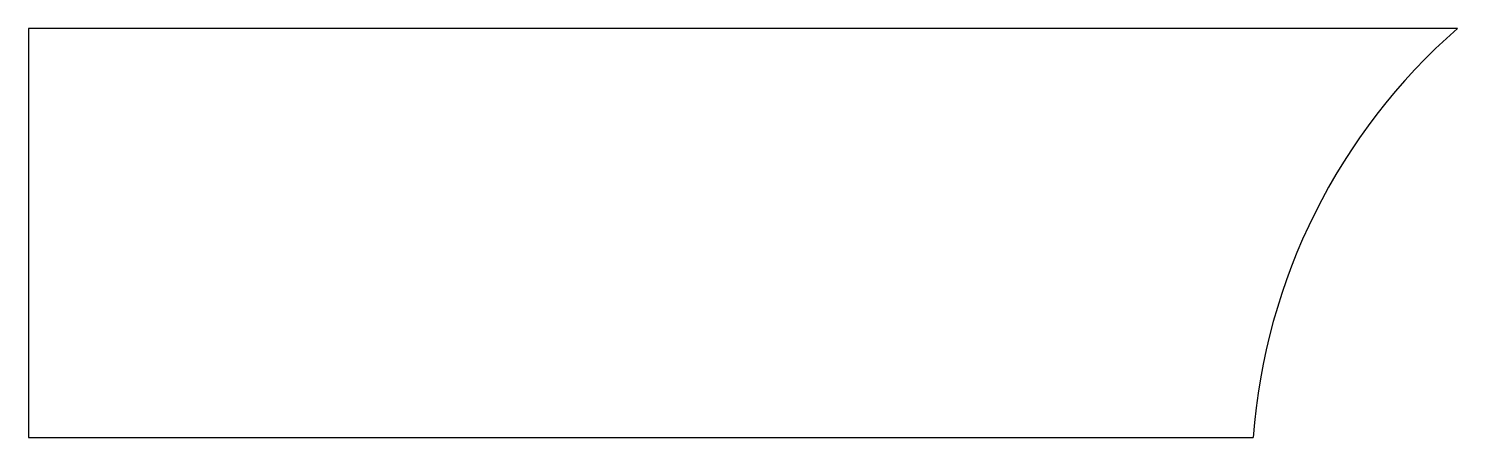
# Model space of a CAD drawing. Extents: x 6261.6 to 6275.6, y 3699.5 to 3703.5.
import ezdxf

# ---------------------------------------------------------------- set-up
doc = ezdxf.new("R2010")
doc.units = 0
doc.layers.get('0').update_dxf_attribs({"linetype": 'CONTINUOUS'})

msp = doc.modelspace()

# ---------------------------------------------------------------- linework, layer by layer
at = {"linetype": 'CONTINUOUS'}
for p, q in [((6261.65, 3703.5), (6261.65, 3699.5)), ((6275.65, 3703.5), (6261.65, 3703.5)), ((6261.65, 3699.5), (6273.65, 3699.5))]:
    msp.add_line(p, q, dxfattribs=at)
msp.add_arc((6279.514, 3699.068), 5.88, 131.0837, 175.7862, dxfattribs=at)

doc.saveas('drawing.dxf')
